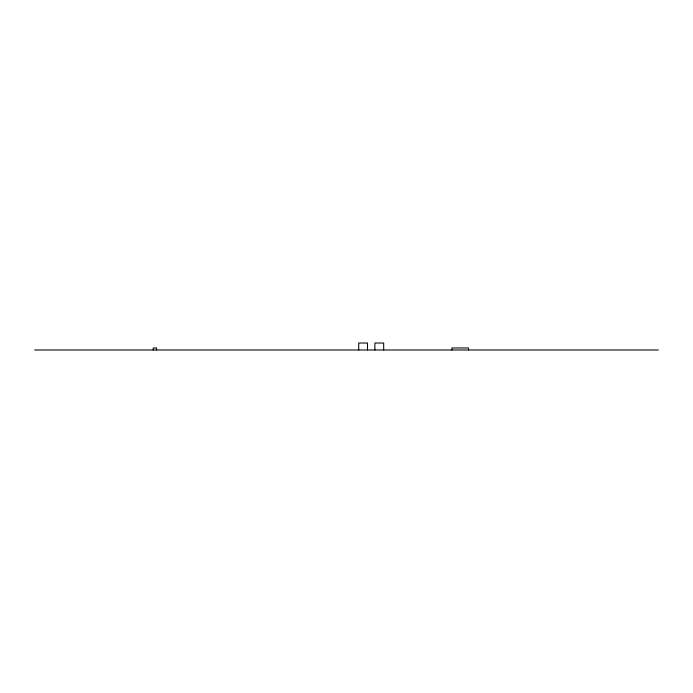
<?xml version="1.0" encoding="UTF-8"?>
<svg xmlns="http://www.w3.org/2000/svg" width="693" height="693" viewBox="0 0 693 693"><rect width="100%" height="100%" fill="white"/><g stroke="black" fill="none" stroke-linecap="round" stroke-linejoin="round"><path stroke-width="1.04" d="M34.65 349.982L658.35 349.982M468.546 349.982L468.546 347.964L451.862 347.964L451.862 349.982M383.671 349.982L383.671 343.018L374.896 343.018L374.896 349.982M367.498 349.982L367.498 343.018L358.714 343.018L358.714 349.982M156.583 349.982L156.583 347.964L153.222 347.964L153.222 349.982"/></g></svg>
